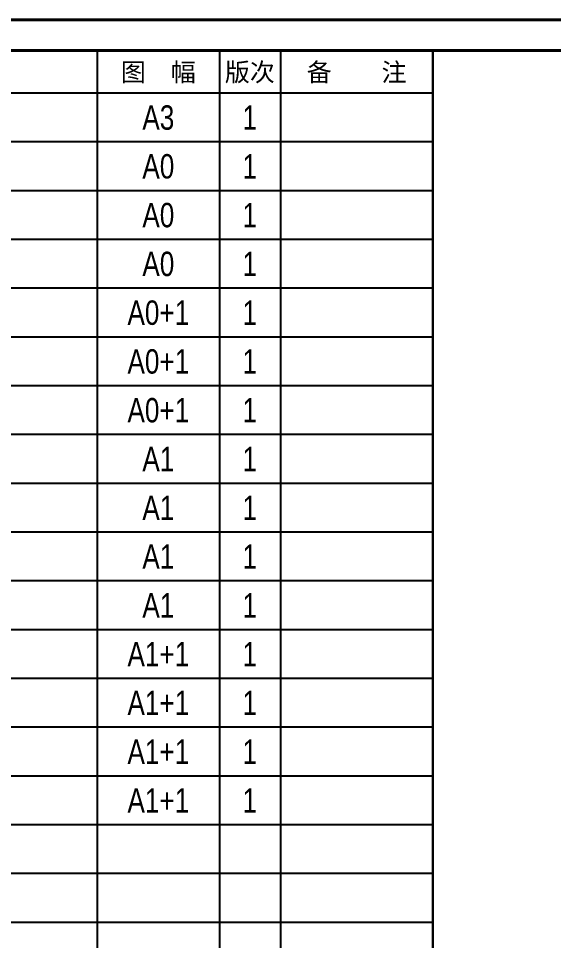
# Model space of a CAD drawing. Extents: x -954573 to -778445, y 800629 to 844719.
# Drawn here: x -880263 to -871492, y 815592 to 830715 of the extents above; entities that cross this region are included whole.
import ezdxf
from ezdxf.enums import TextEntityAlignment as Align

# ---------------------------------------------------------------- set-up
doc = ezdxf.new("R2010")
doc.units = 0
doc.header["$LTSCALE"] = 1000
doc.header["$MEASUREMENT"] = 0
doc.layers.get('Defpoints').update_dxf_attribs({"color": 210})
doc.layers.add('0-cxFrame', color=155, linetype='Continuous')
doc.layers.add('0-cxText', color=131, linetype='Continuous', lineweight=25)
doc.styles.add('cx_biaoti', font='')
doc.styles.add('cx_tuming', font='')
doc.styles.add('cx_tuqian1', font='')
doc.styles.add('标注', font='bzxw', dxfattribs={"width": 0.8, "bigfont": 'bzhz'})
doc.styles.add('黑体', font='', dxfattribs={"height": 12})
doc.styles.get('cx_biaoti').set_extended_font_data('SimSun')
doc.styles.get('cx_tuming').set_extended_font_data('SimHei')
doc.styles.get('cx_tuqian1').set_extended_font_data('SimSun')
doc.styles.get('黑体').set_extended_font_data('SimHei')

# ---------------------------------------------------------------- blocks, each defined once
blk = doc.blocks.new('T-目录35(Dragon)')
for p, q in [((13500, 28700), (13500, 0)), ((15500, 28700), (15500, 0)), ((16500, 28700), (16500, 0)), ((19000, 28000), (0, 28000)), ((19000, 27200), (0, 27200)), ((19000, 26400), (0, 26400)), ((19000, 25600), (0, 25600)), ((19000, 24800), (0, 24800)), ((19000, 24000), (0, 24000)), ((19000, 23200), (0, 23200)), ((19000, 22400), (0, 22400)), ((19000, 21600), (0, 21600)), ((19000, 20800), (0, 20800)), ((19000, 20000), (0, 20000)), ((19000, 19200), (0, 19200)), ((19000, 18400), (0, 18400)), ((19000, 17600), (0, 17600)), ((19000, 16800), (0, 16800)), ((19000, 16000), (0, 16000)), ((19000, 15200), (0, 15200)), ((19000, 14400), (0, 14400))]:
    blk.add_line(p, q)
at = {"const_width": 40}
blk.add_lwpolyline([(0, 28700), (19000, 28700), (19000, 0), (0, 0)], close=True, dxfattribs=at)
at = {"style": 'cx_biaoti'}
for s, p in [('图  幅', (14500, 28350)), ('版次', (16000, 28350)), ('备    注', (17750, 28350))]:
    blk.add_text(s, height=300, dxfattribs=at).set_placement(p, align=Align.MIDDLE)
blk = doc.blocks.new('TK22.A3 L(Dragon)')
at = {"layer": '0-cxFrame', "color": 7, "const_width": 0.5}
blk.add_lwpolyline([(0, 0), (-420, 0), (-420, 297), (0, 297)], close=True, dxfattribs=at)
at = {"layer": '0-cxFrame', "const_width": 0.5}
blk.add_lwpolyline([(-75, 5), (-400, 5), (-400, 292), (-75, 292)], close=True, dxfattribs=at)
at = {"style": '黑体', "flags": 4}
blk.add_attdef('图幅', text='', height=3.3, dxfattribs=at).set_placement((-30, 1), align=Align.RIGHT)
at = {"layer": '0-cxText', "flags": 4}
for tag, height, style, p in [('建设单位', 3.5, 'cx_tuming', (-40, 170)), ('项目名称', 3.5, 'cx_tuming', (-40, 140)), ('子项名称', 3.5, 'cx_tuming', (-40, 110)), ('工程编号', 3.3, 'cx_tuqian1', (-30, 95)), ('图名1', 3.5, 'cx_tuming', (-40, 75.5)), ('图名2', 3.5, 'cx_tuming', (-40, 69.5)), ('图名3', 3.5, 'cx_tuming', (-40, 63.5)), ('出图日期', 3.3, 'cx_tuqian1', (-34, 55)), ('专业', 3.3, 'cx_tuqian1', (-50, 47)), ('图号', 3.3, 'cx_tuqian1', (-50, 39)), ('版次', 3.3, 'cx_tuqian1', (-15, 39))]:
    blk.add_attdef(tag, text='', height=height, dxfattribs=dict(at, style=style)).set_placement(p, align=Align.MIDDLE)
at = {"layer": 'Defpoints', "color": 6, "flags": 4}
for tag, height, style, p in [('dwfname', 4, 'cx_tuqian1', (-77, 7)), ('tufu', 3.3, '黑体', (-7, 7))]:
    blk.add_attdef(tag, text='', height=height, dxfattribs=dict(at, style=style)).set_placement(p, align=Align.RIGHT)

msp = doc.modelspace()

# ---------------------------------------------------------------- block references
at = {"layer": '0-cxFrame', "xscale": 100, "yscale": 100, "zscale": 100}
msp.add_blockref('TK22.A3 L(Dragon)', (-862470, 800990), dxfattribs=at)
at = {"layer": '0-cxFrame'}
msp.add_blockref('T-目录35(Dragon)', (-892470, 801490), dxfattribs=at)

# ---------------------------------------------------------------- texts
at = {"layer": '0-cxText', "style": '标注', "width": 0.8}
for s, p in [('A3', (-877970, 829090)), ('1', (-876470, 829090)), ('A0', (-877970, 828290)), ('1', (-876470, 828290)), ('A0', (-877970, 827490)), ('1', (-876470, 827490)), ('A0', (-877970, 826690)), ('1', (-876470, 826690)), ('A0+1', (-877970, 825890)), ('1', (-876470, 825890)), ('A0+1', (-877970, 825090)), ('1', (-876470, 825090)), ('A0+1', (-877970, 824290)), ('1', (-876470, 824290)), ('A1', (-877970, 823490)), ('1', (-876470, 823490)), ('A1', (-877970, 822690)), ('1', (-876470, 822690)), ('A1', (-877970, 821890)), ('1', (-876470, 821890)), ('A1', (-877970, 821090)), ('1', (-876470, 821090)), ('A1+1', (-877970, 820290)), ('1', (-876470, 820290)), ('A1+1', (-877970, 819490)), ('1', (-876470, 819490)), ('A1+1', (-877970, 818690)), ('1', (-876470, 818690)), ('A1+1', (-877970, 817890)), ('1', (-876470, 817890))]:
    msp.add_text(s, height=400, dxfattribs=at).set_placement(p, align=Align.MIDDLE_CENTER)

doc.saveas('drawing.dxf')
